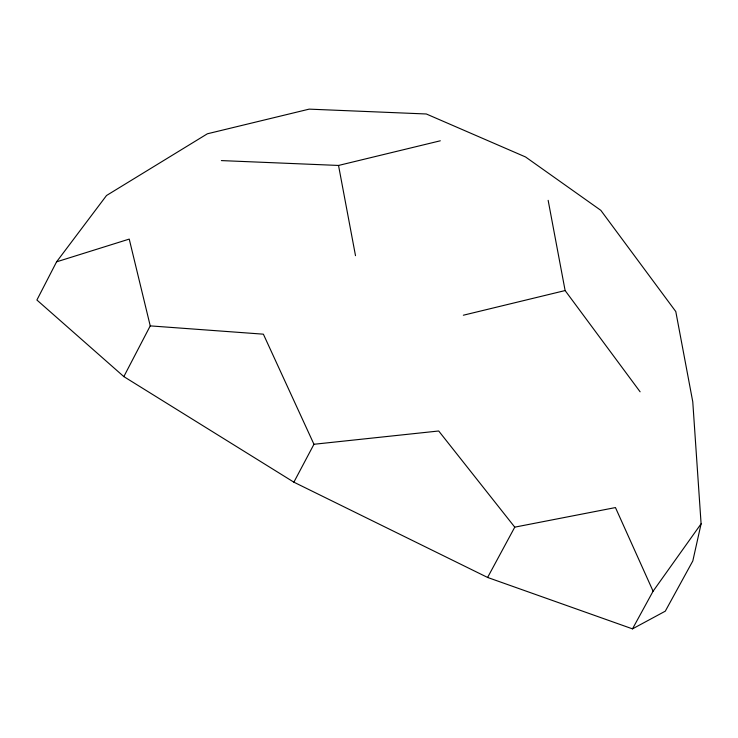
<?xml version="1.0" encoding="UTF-8"?>
<svg xmlns="http://www.w3.org/2000/svg" width="738" height="738" viewBox="0 0 738 738"><rect width="100%" height="100%" fill="white"/><g stroke="black" fill="none" stroke-linecap="round" stroke-linejoin="round"><path stroke-width="1.11" d="M701.1 523.814L692.816 560.945L665.289 611.175L632.494 628.868L487.606 577.457L293.872 482.172L123.836 376.601L36.9 300.015L56.577 261.833L106.512 195.515L207.396 133.781L309.176 109.132L426.333 113.984L525.539 156.963L600.815 210.33L675.796 311.565L692.77 401.786L701.1 523.814L653.093 591.203L632.494 628.868M123.836 376.601L150.238 325.882L129.233 239.094L56.577 261.833M293.872 482.172L313.954 444.276L263.374 334.176L150.238 325.882M487.606 577.457L514.764 527.153L615.455 507.569L653.093 591.203M221.372 160.589L338.53 165.45L440.309 140.792M463.344 315.218L565.124 290.56L640.104 391.795M313.954 444.276L438.704 430.992L514.764 527.153M548.149 200.339L565.124 290.56M338.53 165.45L355.504 255.671"/></g></svg>
